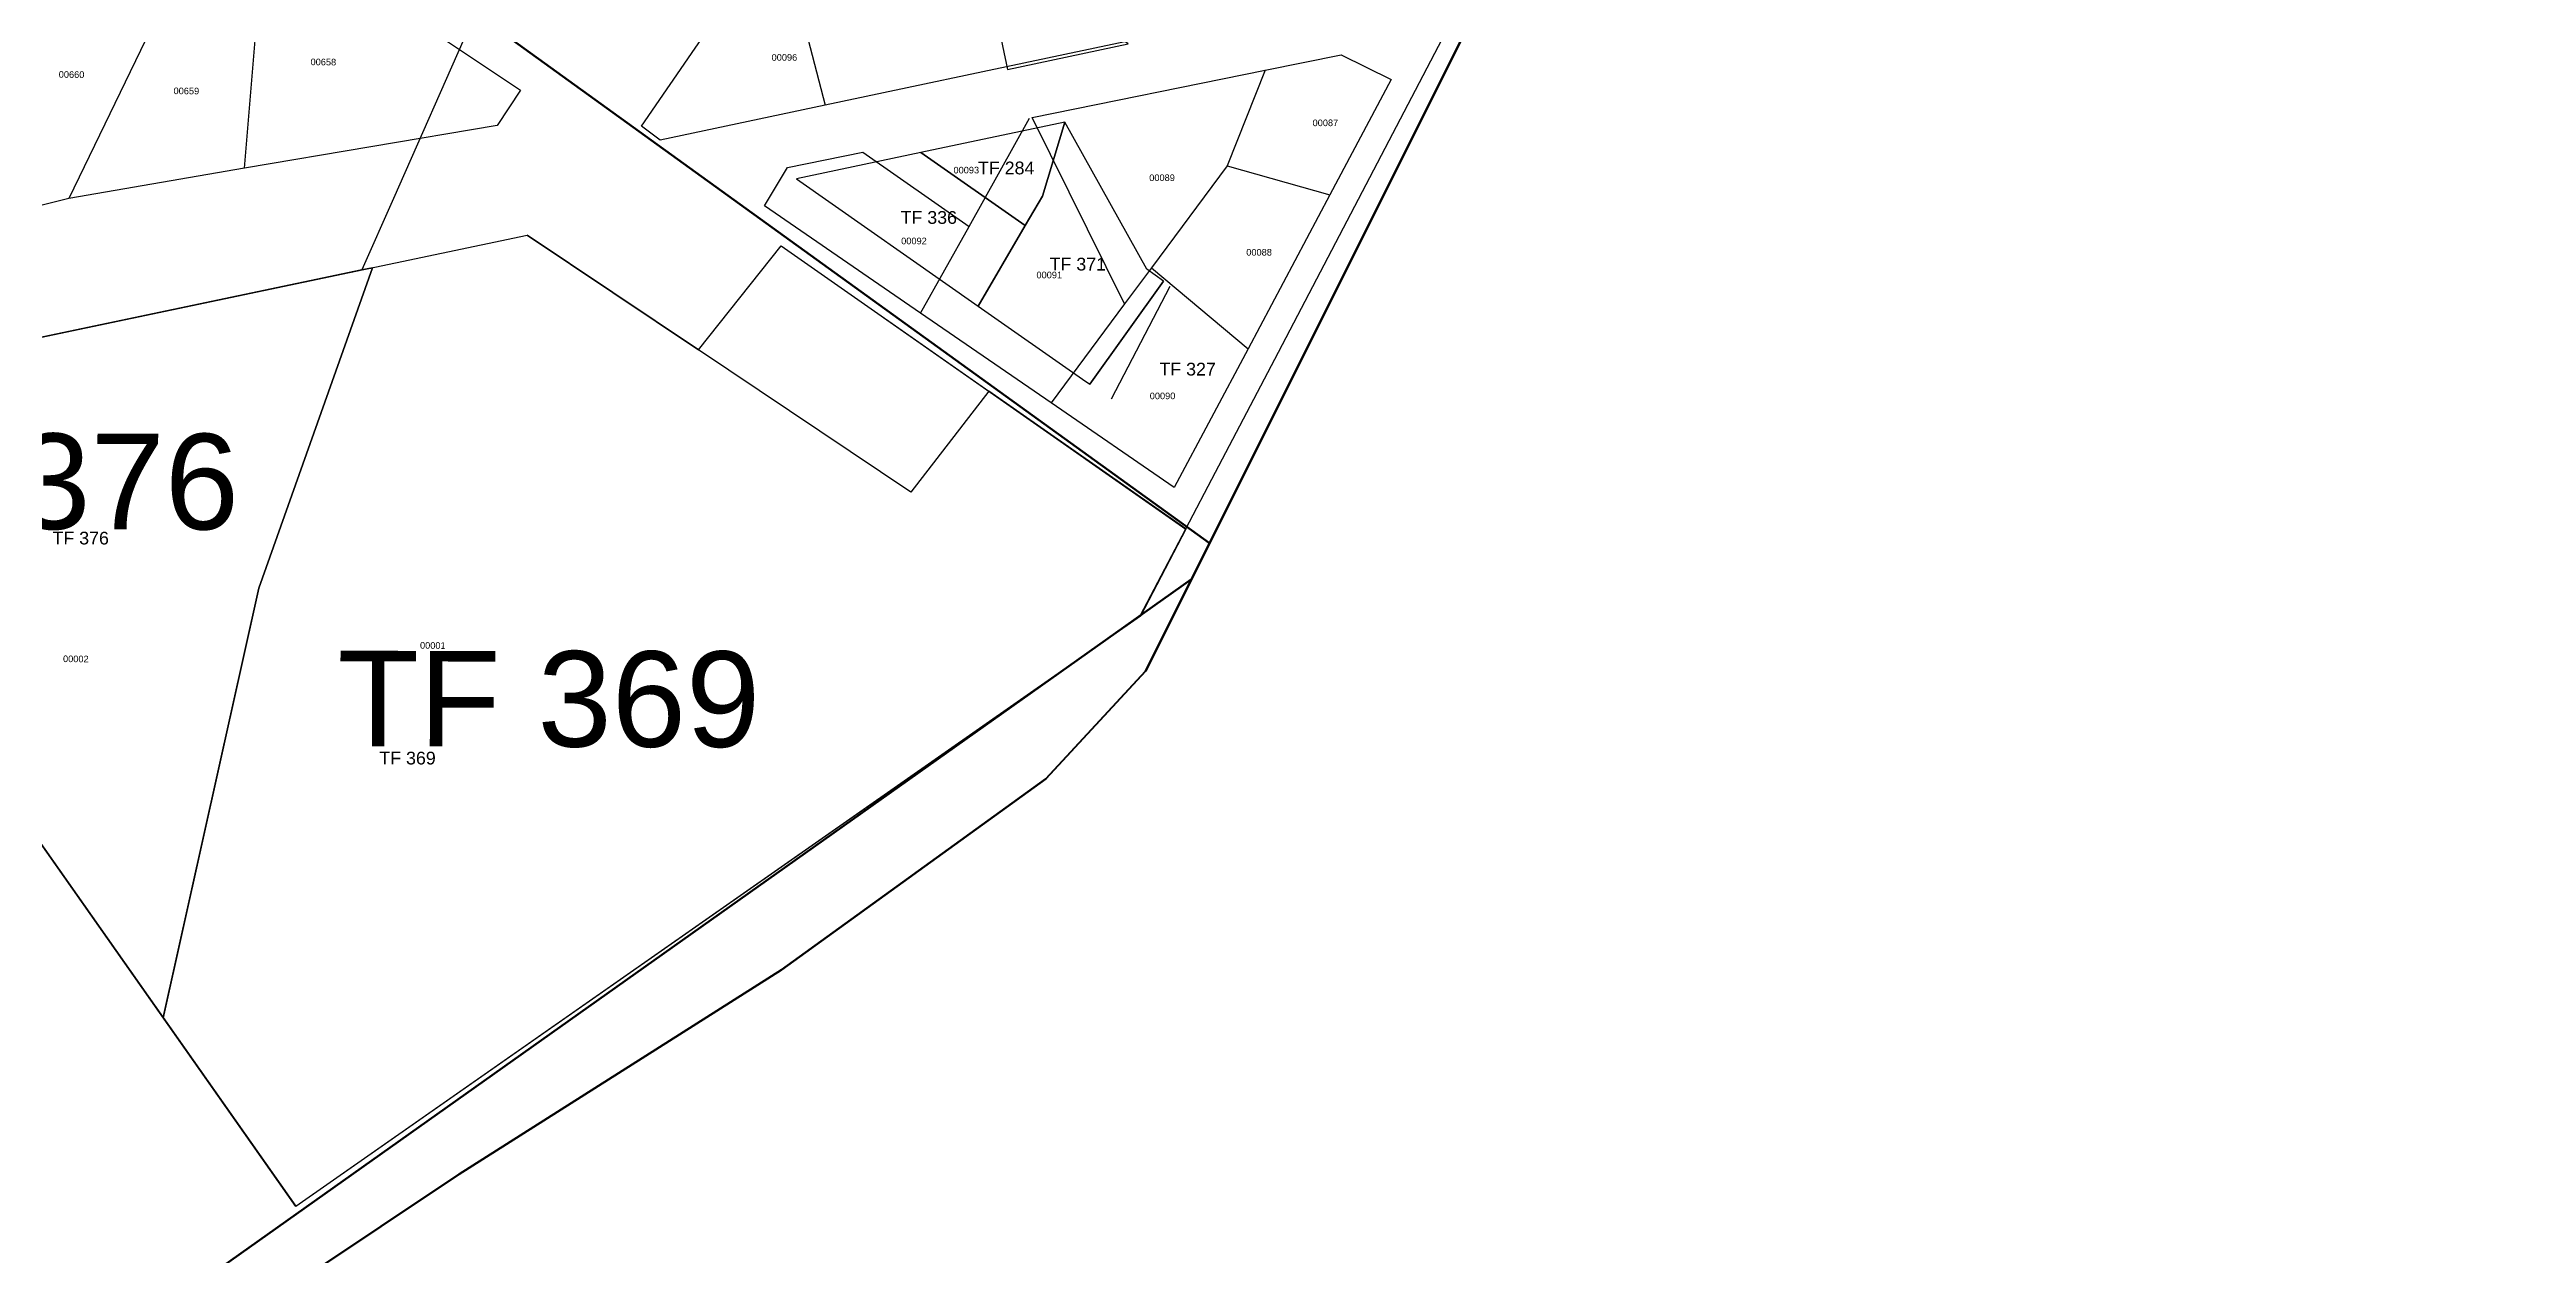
# Model space of a CAD drawing. Header units: metres. Extents: x 0 to 1324930, y 0 to 1631912.
# Drawn here: x 254476.1 to 254851.4, y 1627939.7 to 1628122.4 of the extents above; entities that cross this region are included whole.
import ezdxf
from ezdxf.enums import TextEntityAlignment as Align

# ---------------------------------------------------------------- set-up
doc = ezdxf.new("R2010")
doc.units = ezdxf.units.M
doc.header["$MEASUREMENT"] = 0
for name, color, linetype, lineweight in [('Limites des CA Rufisque', 5, 'Continuous', 53), ('limites_communes_2025', 7, 'Continuous', 0), ('Numero_TF', 7, 'Continuous', 0)]:
    doc.layers.add(name, color=color, linetype=linetype, lineweight=lineweight)
for name, color, linetype in [('limites_parcelles', 7, 'Continuous'), ('limites_sections', 7, 'Continuous'), ('limites_tf', 7, 'Continuous'), ('numero_parcelle', 7, 'Continuous')]:
    doc.layers.add(name, color=color, linetype=linetype)
doc.styles.add('Style-Arial', font='arial.ttf')

msp = doc.modelspace()

# ---------------------------------------------------------------- linework, layer by layer
at = {"layer": 'Limites des CA Rufisque', "color": 1, "linetype": 'Continuous', "lineweight": 70, "extrusion": (4.73613e-08, -2.66677e-08, 1), "elevation": -0.03131, "flags": 128}
msp.add_lwpolyline([(254254.3961, 1628625.9535), (254251.15707, 1628819.12302), (254244.95067, 1628605.35724), (254530.9595, 1628477.75489), (254381.88501, 1628242.49828), (254651.87611, 1628047.60303), (254702.8976, 1628149.646), (254714.8038, 1628163.1398), (254729.8851, 1628173.8554), (254741.93776, 1628179.52722), (254745.58243, 1628185.08964), (254773.63346, 1628185.31333), (254773.9383, 1628185.3648), (255059.3394, 1628190.3528), (254884.8597, 1628290.4389), (254820.169, 1628325.7609), (254650.3061, 1628426.1705), (254597.1248, 1628455.9362), (254528.9207, 1628489.0054), (254260.5899, 1628602.7607), (254249.1013, 1628608.8357), (254254.3961, 1628625.9535)], close=True, dxfattribs=at)
at = {"layer": 'limites_communes_2025', "color": 3, "lineweight": 80, "flags": 128}
for points in [[(254255.5318, 1628934.7207), (254250.7693, 1628842.2487), (254254.3961, 1628625.9535), (254249.1013, 1628608.8357), (254260.5899, 1628602.7607), (254528.9207, 1628489.0054), (254597.1248, 1628455.9362), (254650.3061, 1628426.1705), (254820.169, 1628325.7609), (254884.8597, 1628290.4389), (255059.3394, 1628190.3528), (254773.9383, 1628185.3648), (254743.3789, 1628180.2054), (254729.8851, 1628173.8554), (254714.8038, 1628163.1398), (254702.8976, 1628149.646), (254642.1756, 1628028.202), (254627.0943, 1628011.9301), (254587.0098, 1627982.9582), (254538.1941, 1627952.0019), (254300.4655, 1627793.2515), (254283.3998, 1627779.7578), (254275.8592, 1627770.6296), (254219.5028, 1627640.4544)], [(254642.1756, 1628028.202), (254702.8976, 1628149.646)], [(254627.0943, 1628011.9301), (254642.1756, 1628028.202)], [(254587.0098, 1627982.9582), (254627.0943, 1628011.9301)], [(254538.1941, 1627952.0019), (254587.0098, 1627982.9582)], [(254300.4655, 1627793.2515), (254538.1941, 1627952.0019)]]:
    msp.add_lwpolyline(points, dxfattribs=at)
at = {"layer": 'limites_parcelles'}
for p, q in [((254585.76974, 1628144.40904), (254593.64125, 1628113.99207)), ((254520.36124, 1628134.36394), (254547.45122, 1628116.26649)), ((254495.20602, 1628133.20217), (254479.05673, 1628099.81562)), ((254671.03656, 1628130.35342), (254629.96967, 1628121.66719)), ((254565.80393, 1628110.7973), (254578.30425, 1628128.9092)), ((254505.64657, 1628104.4206), (254507.32302, 1628124.4359)), ((254629.96967, 1628121.66719), (254593.64125, 1628113.99207)), ((254625.02095, 1628112.08416), (254660.28033, 1628119.26673)), ((254660.28033, 1628119.26673), (254654.52276, 1628104.791)), ((254660.28033, 1628119.26673), (254671.83684, 1628121.62379)), ((254671.83684, 1628121.62379), (254679.4068, 1628117.86063)), ((254547.45122, 1628116.26649), (254543.93802, 1628110.91587)), ((254679.4068, 1628117.86063), (254670.11558, 1628100.37624)), ((254593.64125, 1628113.99207), (254568.62926, 1628108.69347)), ((254615.46738, 1628095.59933), (254624.61107, 1628112.0032)), ((254638.99846, 1628083.85165), (254625.02095, 1628112.08416)), ((254543.93802, 1628110.91587), (254505.64657, 1628104.4206)), ((254568.62926, 1628108.69347), (254565.80393, 1628110.7973)), ((254505.64657, 1628104.4206), (254479.05673, 1628099.81562)), ((254584.4249, 1628098.73823), (254587.95211, 1628104.53735)), ((254587.95211, 1628104.53735), (254599.34867, 1628106.86404)), ((254599.34867, 1628106.86404), (254615.46738, 1628095.59933)), ((254654.55134, 1628104.78291), (254643.06652, 1628089.32196)), ((254654.52276, 1628104.791), (254654.55134, 1628104.78291)), ((254654.55134, 1628104.78291), (254670.11558, 1628100.37624)), ((254670.11558, 1628100.37624), (254657.7173, 1628077.05369)), ((254479.05673, 1628099.81562), (254469.20733, 1628097.37187)), ((254608.10648, 1628082.45013), (254584.4249, 1628098.73823)), ((254608.10648, 1628082.45013), (254615.46738, 1628095.59933)), ((254643.06652, 1628089.32196), (254638.99846, 1628083.85165)), ((254643.06652, 1628089.32196), (254657.7173, 1628077.05369)), ((254627.86116, 1628068.86342), (254608.10648, 1628082.45013)), ((254638.99846, 1628083.85165), (254627.86116, 1628068.86342)), ((254657.7173, 1628077.05369), (254646.53392, 1628056.03434)), ((254646.53392, 1628056.03434), (254627.86116, 1628068.86342))]:
    msp.add_line(p, q, dxfattribs=at)
at = {"layer": 'limites_sections', "color": 112, "linetype": 'Continuous', "lineweight": 40, "extrusion": (8.39025e-08, 1.87893e-07, 1), "elevation": 0.32732, "flags": 128}
msp.add_lwpolyline([(254262.03261, 1628116.19268), (254166.41826, 1628175.61859), (254127.46815, 1628196.62724), (254111.3613, 1628174.17081), (254032.48387, 1628219.15291), (253942.25835, 1628268.6873), (253897.9434, 1628292.24873), (253879.12759, 1628301.60979), (253837.10318, 1628319.10065), (253836.32341, 1628343.15576), (253766.75744, 1628373.2026), (253736.00732, 1628381.87538), (253797.54557, 1628539.69914), (253857.92109, 1628652.65223), (253891.31746, 1628762.51784), (253949.11819, 1628726.58373), (253998.55698, 1628699.30707), (254169.03575, 1628626.00115), (254244.31396, 1628604.77554), (254450.41717, 1628512.2488), (254530.32279, 1628477.17319), (254381.88501, 1628242.49828), (254262.03261, 1628116.19268)], close=True, dxfattribs=at)
at = {"layer": 'limites_sections', "color": 112, "lineweight": 40, "extrusion": (3.13226e-08, -1.22909e-08, 1), "elevation": -0.01207, "flags": 128}
msp.add_lwpolyline([(254381.88501, 1628242.49828), (254651.87611, 1628047.60303), (254649.15134, 1628042.15348), (254282.05672, 1627781.84877), (254258.71294, 1627753.64224), (254158.40289, 1627667.71999), (254016.92288, 1627730.1281), (253789.71707, 1627795.71888), (253560.79306, 1627891.44223), (253461.17819, 1627935.95099), (253423.02777, 1627967.74297), (253305.37539, 1628033.50285), (253374.26849, 1628101.94024), (253388.28287, 1628177.21207), (253454.03286, 1628268.7428), (253456.85853, 1628379.83858), (253454.87949, 1628458.45481), (253488.58964, 1628500.41443), (253582.98829, 1628458.10249), (253644.43714, 1628425.9811), (253736.00732, 1628381.87538), (253766.75744, 1628373.2026), (253836.32341, 1628343.15576), (253837.10318, 1628319.10065), (253879.12759, 1628301.60979), (253897.9434, 1628292.24873), (253942.25835, 1628268.6873), (254032.48387, 1628219.15291), (254111.3613, 1628174.17081), (254127.46815, 1628196.62724), (254166.41826, 1628175.61859), (254262.03261, 1628116.19268), (254381.88501, 1628242.49828)], close=True, dxfattribs=at)
at = {"layer": 'limites_sections', "color": 112, "linetype": 'Continuous', "lineweight": 40, "extrusion": (3.06795e-07, 1.19366e-07, 1), "elevation": 0.27263, "flags": 128}
msp.add_lwpolyline([(254530.32279, 1628477.17319), (254534.96035, 1628486.07704), (254597.1248, 1628455.9362), (254650.3061, 1628426.1705), (254820.169, 1628325.7609), (254884.8597, 1628290.4389), (255059.3394, 1628190.3528), (254773.9383, 1628185.3648), (254773.32025, 1628185.26045), (254745.58243, 1628185.08964), (254741.93776, 1628179.52722), (254729.8851, 1628173.8554), (254714.8038, 1628163.1398), (254702.8976, 1628149.646), (254651.87611, 1628047.60303), (254381.88501, 1628242.49828), (254530.32279, 1628477.17319)], close=True, dxfattribs=at)
at = {"layer": 'limites_sections', "color": 112, "linetype": 'Continuous', "lineweight": 40, "elevation": 0.00002, "flags": 128}
msp.add_lwpolyline([(254649.15134, 1628042.15348), (254642.1756, 1628028.202), (254627.0943, 1628011.9301), (254587.0098, 1627982.9582), (254538.1941, 1627952.0019), (254300.4655, 1627793.2515), (254283.3998, 1627779.7578), (254275.8592, 1627770.6296), (254219.5028, 1627640.4544), (254230.6154, 1627636.4856), (254247.2841, 1627626.5637), (254260.7779, 1627607.9106), (254271.8904, 1627587.6699), (254267.9217, 1627565.8417), (254273.49287, 1627556.63411), (254241.24587, 1627526.25413), (254166.25, 1627601.25), (254166.24891, 1627601.25051), (254166.24552, 1627601.2539), (254158.40289, 1627667.71999), (254258.71294, 1627753.64224), (254282.05672, 1627781.84877), (254649.15134, 1628042.15348)], close=True, dxfattribs=at)
at = {"layer": 'limites_tf', "color": 7, "linetype": 'Continuous', "lineweight": 30}
for p, q in [((254623.95742, 1628095.73524), (254626.57114, 1628100.20897)), ((254616.83263, 1628083.53852), (254623.95742, 1628095.73524)), ((254525.05697, 1628089.35448), (254507.82148, 1628040.78923)), ((254644.92507, 1628087.30183), (254633.74071, 1628071.70522)), ((254636.99902, 1628069.47003), (254645.91791, 1628086.57624))]:
    msp.add_line(p, q, dxfattribs=at)
at = {"layer": 'limites_tf', "color": 1, "linetype": 'Continuous', "lineweight": 30}
msp.add_line((254507.82478, 1628040.78509), (254493.32755, 1627975.71769), dxfattribs=at)
at = {"layer": 'limites_tf', "color": 7, "linetype": 'Continuous', "lineweight": 30, "flags": 128}
for points in [[(254588.5319, 1628159.5163), (254591.9732, 1628157.05881), (254598.37111, 1628134.34731), (254617.29498, 1628138.31), (254621.25767, 1628119.38614), (254639.53472, 1628123.25344), (254630.12657, 1628129.96801), (254648.54836, 1628155.93701), (254606.96329, 1628185.45633), (254588.5319, 1628159.5163)], [(254626.57114, 1628100.20897), (254623.95463, 1628095.73045), (254616.83263, 1628083.53852), (254632.64176, 1628072.45995), (254633.74071, 1628071.70522), (254644.92507, 1628087.30183), (254642.37062, 1628089.13043), (254629.95554, 1628111.40509), (254626.57114, 1628100.20897)], [(254606.62042, 1628055.3643), (254574.46059, 1628076.90468), (254548.48977, 1628094.28411), (254574.46059, 1628076.90468), (254586.97714, 1628092.66304), (254618.44125, 1628070.6606), (254606.62042, 1628055.3643)], [(254427.76307, 1628068.90868), (254493.32718, 1627975.72478), (254507.82148, 1628040.78923), (254525.05697, 1628089.35448), (254523.44194, 1628089.01253), (254523.44143, 1628089.01498), (254427.76307, 1628068.90868)]]:
    msp.add_lwpolyline(points, close=True, dxfattribs=at)
for points in [[(254539.68079, 1628125.78981), (254528.22585, 1628099.84699), (254523.44319, 1628089.01535), (254525.05697, 1628089.35448), (254525.05697, 1628089.35448), (254507.82148, 1628040.78923), (254493.32718, 1627975.72478), (254513.41033, 1627947.14058), (254641.38132, 1628036.58936), (254648.27747, 1628049.76564), (254648.27804, 1628049.76673), (254618.45091, 1628070.66059), (254648.27804, 1628049.76673), (254652.79341, 1628058.39415), (254652.79376, 1628058.39481), (254661.74526, 1628075.49821), (254661.74533, 1628075.49835), (254693.50921, 1628136.18877)], [(254539.68079, 1628125.78981), (254528.22585, 1628099.84699), (254523.44319, 1628089.01535), (254525.05697, 1628089.35448), (254507.82148, 1628040.78923), (254493.32718, 1627975.72478), (254513.41033, 1627947.14058), (254641.38132, 1628036.58936), (254648.27747, 1628049.76564), (254648.27804, 1628049.76673), (254618.45091, 1628070.66059), (254618.45091, 1628070.66059), (254648.27804, 1628049.76673), (254652.79341, 1628058.39415), (254652.79376, 1628058.39481), (254661.74526, 1628075.49821), (254661.74533, 1628075.49835), (254693.50921, 1628136.18877)], [(254539.68079, 1628125.78981), (254528.22585, 1628099.84699), (254523.44319, 1628089.01535), (254525.05697, 1628089.35448), (254507.82148, 1628040.78923), (254493.32718, 1627975.72478), (254513.41033, 1627947.14058), (254641.38132, 1628036.58936), (254648.27747, 1628049.76564), (254648.27803, 1628049.76673), (254618.44125, 1628070.6606), (254606.62042, 1628055.3643), (254574.46059, 1628076.90468), (254548.48977, 1628094.28411), (254574.46059, 1628076.90468), (254586.97714, 1628092.66304), (254618.44125, 1628070.6606), (254648.27803, 1628049.76673), (254652.79341, 1628058.39415), (254652.79376, 1628058.39481), (254661.74526, 1628075.49821), (254661.74533, 1628075.49835), (254693.50921, 1628136.18877)]]:
    msp.add_lwpolyline(points, dxfattribs=at)
at = {"layer": 'limites_tf', "color": 5, "linetype": 'Continuous', "lineweight": 30, "flags": 128}
for points in [[(254586.98634, 1628092.65902), (254648.28905, 1628049.75841), (254641.39154, 1628036.58057), (254513.41081, 1627947.13131), (254427.76307, 1628068.90868), (254548.49699, 1628094.28144), (254574.46861, 1628076.90023), (254586.98634, 1628092.65902)], [(254427.76307, 1628068.90868), (254493.32755, 1627975.71769), (254507.82478, 1628040.78509), (254525.06278, 1628089.35233), (254523.44766, 1628089.01042), (254523.44715, 1628089.01287), (254427.76307, 1628068.90868)]]:
    msp.add_lwpolyline(points, close=True, dxfattribs=at)
at = {"layer": 'limites_tf', "color": 7, "linetype": 'Continuous', "lineweight": 30}
for points in [[(254626.57114, 1628100.20897), (254629.95554, 1628111.40509), (254608.13862, 1628106.80417), (254623.95463, 1628095.73045)], [(254589.3016, 1628102.83167), (254616.83263, 1628083.53852), (254623.95463, 1628095.73045), (254608.13862, 1628106.80417)]]:
    msp.add_3dface(points, dxfattribs=at)

# ---------------------------------------------------------------- texts
at = {"layer": 'numero_parcelle', "color": 5, "lineweight": 0, "style": 'Style-Arial'}
for s, rotation, p in [('00660', 359.3981, (254477.51301, 1628119.13478)), ('00658', 359.3981, (254515.66929, 1628121.03629)), ('00096', 0.13223, (254585.51846, 1628121.70388)), ('00659', 359.3981, (254494.91124, 1628116.64965)), ('00087', 0.13223, (254667.4862, 1628111.79402)), ('00093', 0.13223, (254613.07667, 1628104.62973)), ('00089', 0.13223, (254642.73848, 1628103.47406)), ('00092', 0.13223, (254605.15155, 1628093.90034)), ('00091', 0.13223, (254625.64967, 1628088.74512)), ('00088', 0.13223, (254657.44123, 1628092.18483)), ('00090', 0.13223, (254642.81476, 1628070.42285)), ('00001', 359.3981, (254532.25324, 1628032.63605)), ('00002', 359.3981, (254478.16447, 1628030.6008))]:
    msp.add_text(s, height=1, rotation=rotation, dxfattribs=at).set_placement(p, align=Align.TOP_LEFT)
at = {"layer": 'numero_tf', "color": 7, "linetype": 'Continuous', "lineweight": 0, "style": 'Style-Arial'}
for s, height, p in [('TF 284', 1.930298, (254616.79629, 1628103.5062)), ('TF 336', 1.930298, (254605.06639, 1628096.00708)), ('TF 371', 1.930298, (254627.64716, 1628088.93752)), ('TF 327', 1.930298, (254644.28608, 1628073.02821)), ('TF 376', 14.477235, (254440.75045, 1628049.80873)), ('TF 369', 14.477235, (254519.72347, 1628016.84183))]:
    msp.add_text(s, height=height, rotation=359.9, dxfattribs=at).set_placement(p)
at = {"layer": 'numero_tf', "color": 4, "linetype": 'Continuous', "lineweight": 0, "char_height": 1.9304, "attachment_point": 1, "rotation": 359.898128, "line_spacing_factor": 0.6, "style": 'Style-Arial'}
for s, insert in [('TF 376', (254476.56796, 1628049.35985)), ('TF 369', (254526.09045, 1628016.02982))]:
    msp.add_mtext(s, dxfattribs=dict(at, insert=insert))

doc.saveas('drawing.dxf')
